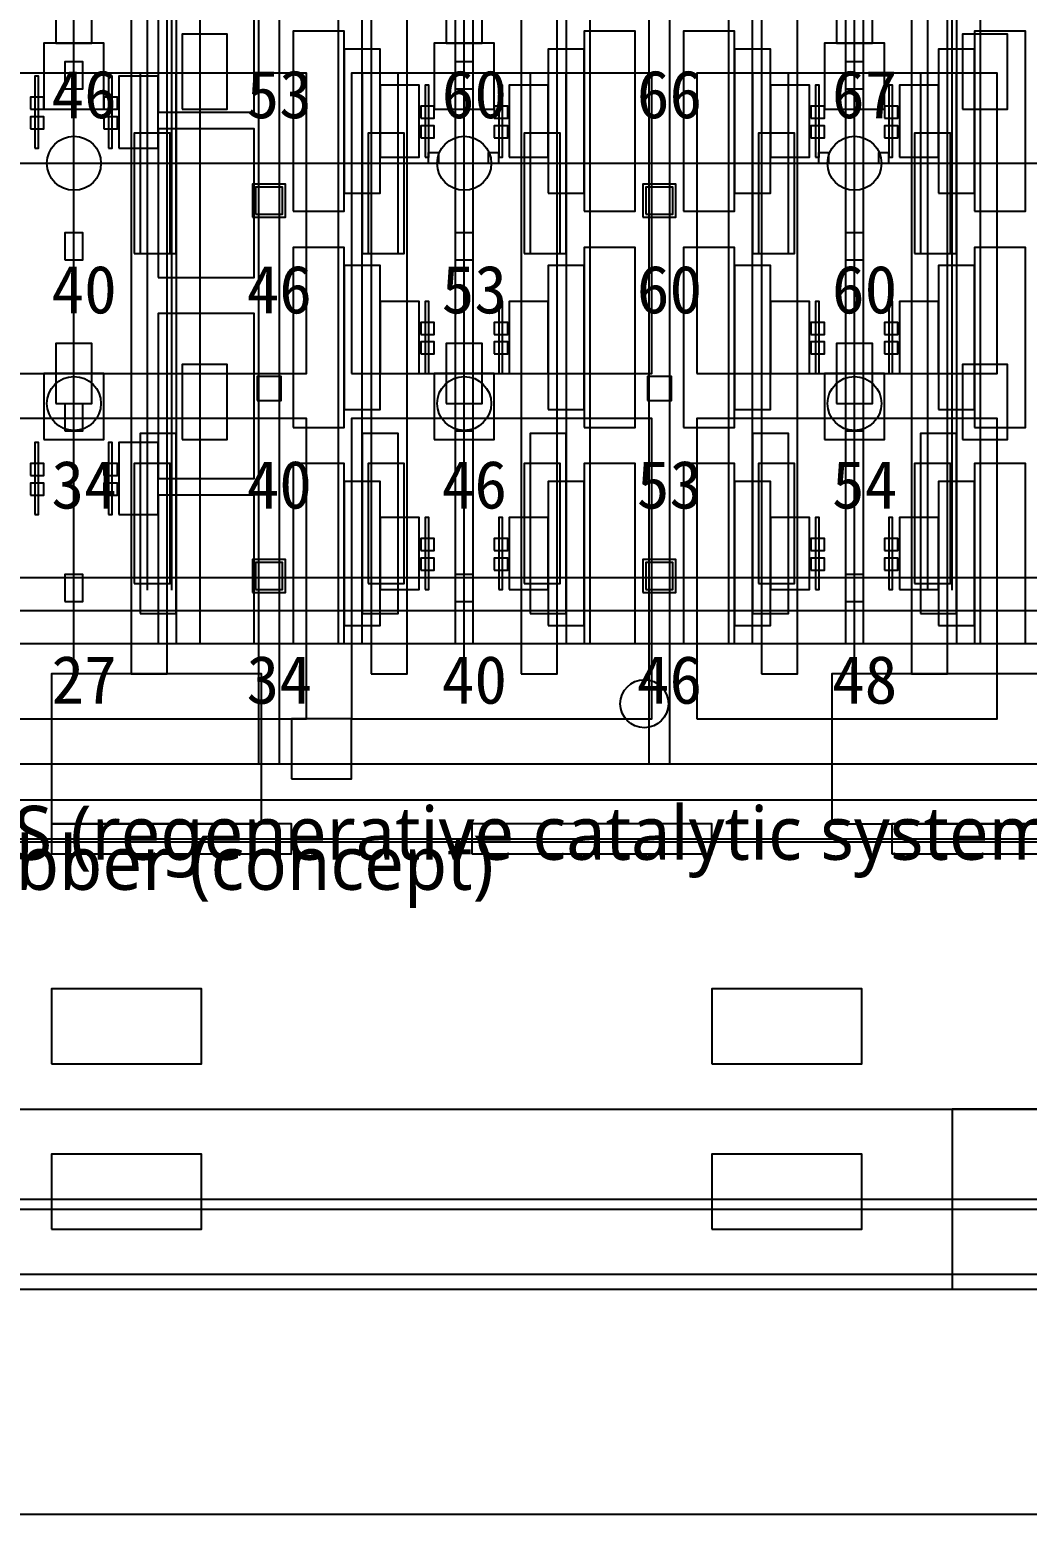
# Model space of a CAD drawing. Header units: metres. Extents: x -1640 to 1560, y -268 to 2338.
# Drawn here: x -162.72 to -129.49, y 1281 to 1330.45 of the extents above; entities that cross this region are included whole.
import ezdxf

# ---------------------------------------------------------------- set-up
doc = ezdxf.new("R2010")
doc.units = ezdxf.units.M
for name, color, linetype in [('1F_CDS', 5, 'Continuous'), ('1F_CHL', 4, 'Continuous'), ('1F_EHS_GAS_DETECTOR', 6, 'Continuous'), ('1F_EHS_SAFETY_SHOWER_EYEWASH_CONCEPT', 3, 'Continuous'), ('1F_PUMP', 2, 'Continuous'), ('1F_SCR', 3, 'Continuous'), ('1F_STRUCT_COLUMN', 8, 'Continuous'), ('1F_ZONE', 3, 'Continuous'), ('2F_CSF_LATERAL_RACK_CONCEPT', 9, 'Continuous'), ('2F_EHS_GAS_DETECTOR', 6, 'Continuous'), ('2F_RFG', 5, 'Continuous'), ('2F_STRUCT_COLUMN', 8, 'Continuous'), ('2F_VMB', 6, 'Continuous'), ('2F_ZONE', 3, 'Continuous'), ('3F_CLEANROOM_OVERHEAD_PIPE_DUCT_CONCEPT', 9, 'Continuous'), ('3F_EHS_EGRESS_DIST_M', 2, 'Continuous'), ('3F_ETCH', 2, 'Continuous'), ('3F_FOUP', 5, 'Continuous'), ('3F_OHT', 9, 'Continuous'), ('3F_OHTV', 1, 'Continuous'), ('3F_PHOTO', 1, 'Continuous'), ('3F_STRUCT_COLUMN', 8, 'Continuous'), ('3F_TBAR', 6, 'Continuous'), ('3F_ZONE', 3, 'Continuous'), ('4F_DCC', 3, 'Continuous'), ('4F_FFU', 1, 'Continuous'), ('4F_MAU', 2, 'Continuous'), ('4F_STRUCT_PLENUM_TRUSS_CONCEPT', 9, 'Continuous'), ('4F_ZONE', 3, 'Continuous'), ('5F_CDS', 5, 'Continuous'), ('5F_CHL', 4, 'Continuous'), ('5F_EHS_GAS_DETECTOR', 6, 'Continuous'), ('5F_EHS_SAFETY_SHOWER_EYEWASH_CONCEPT', 3, 'Continuous'), ('5F_PUMP', 2, 'Continuous'), ('5F_SCR', 3, 'Continuous'), ('5F_STRUCT_COLUMN', 8, 'Continuous'), ('5F_ZONE', 3, 'Continuous'), ('6F_CSF_LATERAL_RACK_CONCEPT', 9, 'Continuous'), ('6F_EHS_GAS_DETECTOR', 6, 'Continuous'), ('6F_RFG', 5, 'Continuous'), ('6F_STRUCT_COLUMN', 8, 'Continuous'), ('6F_VMB', 6, 'Continuous'), ('6F_ZONE', 3, 'Continuous'), ('7F_CLEANROOM_OVERHEAD_PIPE_DUCT_CONCEPT', 9, 'Continuous'), ('7F_EHS_EGRESS_DIST_M', 2, 'Continuous'), ('7F_ETCH', 2, 'Continuous'), ('7F_FOUP', 5, 'Continuous'), ('7F_OHT', 9, 'Continuous'), ('7F_OHTV', 1, 'Continuous'), ('7F_PHOTO', 1, 'Continuous'), ('7F_STRUCT_COLUMN', 8, 'Continuous'), ('7F_TBAR', 6, 'Continuous'), ('7F_ZONE', 3, 'Continuous'), ('8F_DCC', 3, 'Continuous'), ('8F_FFU', 1, 'Continuous'), ('8F_MAU', 2, 'Continuous'), ('8F_STRUCT_PLENUM_TRUSS_CONCEPT', 9, 'Continuous'), ('8F_ZONE', 3, 'Continuous'), ('EHS_GAS_SUPPLY', 3, 'Continuous'), ('EHS_PROCESS_EXHAUST', 1, 'Continuous'), ('EHS_TREATED_EXHAUST', 30, 'Continuous'), ('OUTLINE', 7, 'Continuous'), ('RF_RSC', 4, 'Continuous'), ('RF_STACK', 2, 'Continuous'), ('UTIL_CHEM_CONCEPT', 6, 'Continuous'), ('UTIL_CHW.R_CONCEPT', 2, 'Continuous'), ('UTIL_CHW.S_CONCEPT', 1, 'Continuous'), ('UTIL_EXH.ACID_CONCEPT', 4, 'Continuous'), ('UTIL_EXH.ALK_CONCEPT', 5, 'Continuous'), ('UTIL_GAS.BULK_CONCEPT', 2, 'Continuous'), ('UTIL_GAS.SPEC_CONCEPT', 3, 'Continuous'), ('UTIL_HR_CONCEPT', 5, 'Continuous'), ('UTIL_PCW.R_CONCEPT', 1, 'Continuous'), ('UTIL_PCW.S_CONCEPT', 6, 'Continuous'), ('UTIL_TEXT', 7, 'Continuous'), ('UTIL_WW.AA_CONCEPT', 3, 'Continuous'), ('UTIL_WW.F_CONCEPT', 2, 'Continuous'), ('UTIL_WW.ORG_CONCEPT', 4, 'Continuous')]:
    doc.layers.add(name, color=color, linetype=linetype)
doc.styles.add('KO', font='malgun.ttf')

msp = doc.modelspace()

# ---------------------------------------------------------------- linework, layer by layer
at = {"layer": '1F_CDS'}
for points in [[(-162, 1296), (-157, 1296), (-157, 1298.5), (-162, 1298.5)], [(-140, 1296), (-135, 1296), (-135, 1298.5), (-140, 1298.5)], [(-162, 1290.5), (-157, 1290.5), (-157, 1293), (-162, 1293)], [(-140, 1290.5), (-135, 1290.5), (-135, 1293), (-140, 1293)]]:
    msp.add_lwpolyline(points, close=True, dxfattribs=at)
at = {"layer": '1F_CHL'}
for points in [[(-157.65, 1327.8), (-156.15, 1327.8), (-156.15, 1330.3), (-157.65, 1330.3)], [(-131.65, 1327.8), (-130.15, 1327.8), (-130.15, 1330.3), (-131.65, 1330.3)], [(-157.65, 1316.8), (-156.15, 1316.8), (-156.15, 1319.3), (-157.65, 1319.3)], [(-131.65, 1316.8), (-130.15, 1316.8), (-130.15, 1319.3), (-131.65, 1319.3)]]:
    msp.add_lwpolyline(points, close=True, dxfattribs=at)
at = {"layer": '1F_EHS_GAS_DETECTOR'}
for centre in [(-161.25, 1318), (-148.25, 1318), (-135.25, 1318)]:
    msp.add_circle(centre, 0.9, dxfattribs=at)
at = {"layer": '1F_EHS_SAFETY_SHOWER_EYEWASH_CONCEPT'}
msp.add_circle((-142.25, 1308), 0.8, dxfattribs=at)
at = {"layer": '1F_PUMP'}
for points in [[(-159.25, 1323), (-158.05, 1323), (-158.05, 1327), (-159.25, 1327)], [(-151.45, 1323), (-150.25, 1323), (-150.25, 1327), (-151.45, 1327)], [(-146.25, 1323), (-145.05, 1323), (-145.05, 1327), (-146.25, 1327)], [(-138.45, 1323), (-137.25, 1323), (-137.25, 1327), (-138.45, 1327)], [(-133.25, 1323), (-132.05, 1323), (-132.05, 1327), (-133.25, 1327)], [(-159.25, 1312), (-158.05, 1312), (-158.05, 1316), (-159.25, 1316)], [(-151.45, 1312), (-150.25, 1312), (-150.25, 1316), (-151.45, 1316)], [(-146.25, 1312), (-145.05, 1312), (-145.05, 1316), (-146.25, 1316)], [(-138.45, 1312), (-137.25, 1312), (-137.25, 1316), (-138.45, 1316)], [(-133.25, 1312), (-132.05, 1312), (-132.05, 1316), (-133.25, 1316)]]:
    msp.add_lwpolyline(points, close=True, dxfattribs=at)
at = {"layer": '1F_SCR'}
for points in [[(-162.25, 1327.8), (-160.25, 1327.8), (-160.25, 1330), (-162.25, 1330)], [(-149.25, 1327.8), (-147.25, 1327.8), (-147.25, 1330), (-149.25, 1330)], [(-136.25, 1327.8), (-134.25, 1327.8), (-134.25, 1330), (-136.25, 1330)], [(-162.25, 1316.8), (-160.25, 1316.8), (-160.25, 1319), (-162.25, 1319)], [(-149.25, 1316.8), (-147.25, 1316.8), (-147.25, 1319), (-149.25, 1319)], [(-136.25, 1316.8), (-134.25, 1316.8), (-134.25, 1319), (-136.25, 1319)]]:
    msp.add_lwpolyline(points, close=True, dxfattribs=at)
at = {"layer": '1F_STRUCT_COLUMN'}
for points in [[(-155.3, 1324.2), (-154.2, 1324.2), (-154.2, 1325.3), (-155.3, 1325.3)], [(-142.3, 1324.2), (-141.2, 1324.2), (-141.2, 1325.3), (-142.3, 1325.3)], [(-155.3, 1311.7), (-154.2, 1311.7), (-154.2, 1312.8), (-155.3, 1312.8)], [(-142.3, 1311.7), (-141.2, 1311.7), (-141.2, 1312.8), (-142.3, 1312.8)]]:
    msp.add_lwpolyline(points, close=True, dxfattribs=at)
at = {"layer": '1F_ZONE'}
msp.add_lwpolyline([(-280, 1306), (-3.5, 1306), (-3.5, 1464), (-280, 1464)], close=True, dxfattribs=at)
at = {"layer": '2F_CSF_LATERAL_RACK_CONCEPT'}
for points in [[(-157.85, 1310), (-157.05, 1310), (-157.05, 1460), (-157.85, 1460)], [(-152.45, 1310), (-151.65, 1310), (-151.65, 1460), (-152.45, 1460)], [(-144.85, 1310), (-144.05, 1310), (-144.05, 1460), (-144.85, 1460)], [(-139.45, 1310), (-138.65, 1310), (-138.65, 1460), (-139.45, 1460)], [(-131.85, 1310), (-131.05, 1310), (-131.05, 1460), (-131.85, 1460)]]:
    msp.add_lwpolyline(points, close=True, dxfattribs=at)
at = {"layer": '2F_EHS_GAS_DETECTOR'}
for centre in [(-161.25, 1326), (-148.25, 1326), (-135.25, 1326)]:
    msp.add_circle(centre, 0.9, dxfattribs=at)
at = {"layer": '2F_RFG'}
for points in [[(-159.05, 1323), (-157.85, 1323), (-157.85, 1329), (-159.05, 1329)], [(-151.65, 1323), (-150.45, 1323), (-150.45, 1329), (-151.65, 1329)], [(-146.05, 1323), (-144.85, 1323), (-144.85, 1329), (-146.05, 1329)], [(-138.65, 1323), (-137.45, 1323), (-137.45, 1329), (-138.65, 1329)], [(-133.05, 1323), (-131.85, 1323), (-131.85, 1329), (-133.05, 1329)], [(-159.05, 1311), (-157.85, 1311), (-157.85, 1317), (-159.05, 1317)], [(-151.65, 1311), (-150.45, 1311), (-150.45, 1317), (-151.65, 1317)], [(-146.05, 1311), (-144.85, 1311), (-144.85, 1317), (-146.05, 1317)], [(-138.65, 1311), (-137.45, 1311), (-137.45, 1317), (-138.65, 1317)], [(-133.05, 1311), (-131.85, 1311), (-131.85, 1317), (-133.05, 1317)]]:
    msp.add_lwpolyline(points, close=True, dxfattribs=at)
at = {"layer": '2F_STRUCT_COLUMN'}
for points in [[(-155.2, 1324.3), (-154.3, 1324.3), (-154.3, 1325.2), (-155.2, 1325.2)], [(-142.2, 1324.3), (-141.3, 1324.3), (-141.3, 1325.2), (-142.2, 1325.2)], [(-155.2, 1311.8), (-154.3, 1311.8), (-154.3, 1312.7), (-155.2, 1312.7)], [(-142.2, 1311.8), (-141.3, 1311.8), (-141.3, 1312.7), (-142.2, 1312.7)]]:
    msp.add_lwpolyline(points, close=True, dxfattribs=at)
at = {"layer": '2F_VMB'}
for points in [[(-161.85, 1330), (-160.65, 1330), (-160.65, 1332), (-161.85, 1332)], [(-148.85, 1330), (-147.65, 1330), (-147.65, 1332), (-148.85, 1332)], [(-135.85, 1330), (-134.65, 1330), (-134.65, 1332), (-135.85, 1332)], [(-161.85, 1318), (-160.65, 1318), (-160.65, 1320), (-161.85, 1320)], [(-148.85, 1318), (-147.65, 1318), (-147.65, 1320), (-148.85, 1320)], [(-135.85, 1318), (-134.65, 1318), (-134.65, 1320), (-135.85, 1320)]]:
    msp.add_lwpolyline(points, close=True, dxfattribs=at)
at = {"layer": '2F_ZONE'}
msp.add_lwpolyline([(-280, 1306), (-3.5, 1306), (-3.5, 1464), (-280, 1464)], close=True, dxfattribs=at)
at = {"layer": '3F_CLEANROOM_OVERHEAD_PIPE_DUCT_CONCEPT'}
for points in [[(-159.35, 1309), (-158.15, 1309), (-158.15, 1461), (-159.35, 1461)], [(-151.35, 1309), (-150.15, 1309), (-150.15, 1461), (-151.35, 1461)], [(-146.35, 1309), (-145.15, 1309), (-145.15, 1461), (-146.35, 1461)], [(-138.35, 1309), (-137.15, 1309), (-137.15, 1461), (-138.35, 1461)], [(-133.35, 1309), (-132.15, 1309), (-132.15, 1461), (-133.35, 1461)]]:
    msp.add_lwpolyline(points, close=True, dxfattribs=at)
at = {"layer": '3F_ETCH'}
for points in [[(-153.95, 1324.4), (-152.25, 1324.4), (-152.25, 1330.4), (-153.95, 1330.4)], [(-144.25, 1324.4), (-142.55, 1324.4), (-142.55, 1330.4), (-144.25, 1330.4)], [(-140.95, 1324.4), (-139.25, 1324.4), (-139.25, 1330.4), (-140.95, 1330.4)], [(-131.25, 1324.4), (-129.55, 1324.4), (-129.55, 1330.4), (-131.25, 1330.4)], [(-152.25, 1325), (-151.05, 1325), (-151.05, 1329.8), (-152.25, 1329.8)], [(-145.45, 1325), (-144.25, 1325), (-144.25, 1329.8), (-145.45, 1329.8)], [(-139.25, 1325), (-138.05, 1325), (-138.05, 1329.8), (-139.25, 1329.8)], [(-132.45, 1325), (-131.25, 1325), (-131.25, 1329.8), (-132.45, 1329.8)], [(-151.05, 1326.2), (-149.75, 1326.2), (-149.75, 1328.6), (-151.05, 1328.6)], [(-146.75, 1326.2), (-145.45, 1326.2), (-145.45, 1328.6), (-146.75, 1328.6)], [(-138.05, 1326.2), (-136.75, 1326.2), (-136.75, 1328.6), (-138.05, 1328.6)], [(-133.75, 1326.2), (-132.45, 1326.2), (-132.45, 1328.6), (-133.75, 1328.6)], [(-153.95, 1317.2), (-152.25, 1317.2), (-152.25, 1323.2), (-153.95, 1323.2)], [(-144.25, 1317.2), (-142.55, 1317.2), (-142.55, 1323.2), (-144.25, 1323.2)], [(-140.95, 1317.2), (-139.25, 1317.2), (-139.25, 1323.2), (-140.95, 1323.2)], [(-131.25, 1317.2), (-129.55, 1317.2), (-129.55, 1323.2), (-131.25, 1323.2)], [(-152.25, 1317.8), (-151.05, 1317.8), (-151.05, 1322.6), (-152.25, 1322.6)], [(-145.45, 1317.8), (-144.25, 1317.8), (-144.25, 1322.6), (-145.45, 1322.6)], [(-139.25, 1317.8), (-138.05, 1317.8), (-138.05, 1322.6), (-139.25, 1322.6)], [(-132.45, 1317.8), (-131.25, 1317.8), (-131.25, 1322.6), (-132.45, 1322.6)], [(-151.05, 1319), (-149.75, 1319), (-149.75, 1321.4), (-151.05, 1321.4)], [(-146.75, 1319), (-145.45, 1319), (-145.45, 1321.4), (-146.75, 1321.4)], [(-138.05, 1319), (-136.75, 1319), (-136.75, 1321.4), (-138.05, 1321.4)], [(-133.75, 1319), (-132.45, 1319), (-132.45, 1321.4), (-133.75, 1321.4)], [(-153.95, 1310), (-152.25, 1310), (-152.25, 1316), (-153.95, 1316)], [(-144.25, 1310), (-142.55, 1310), (-142.55, 1316), (-144.25, 1316)], [(-140.95, 1310), (-139.25, 1310), (-139.25, 1316), (-140.95, 1316)], [(-131.25, 1310), (-129.55, 1310), (-129.55, 1316), (-131.25, 1316)], [(-152.25, 1310.6), (-151.05, 1310.6), (-151.05, 1315.4), (-152.25, 1315.4)], [(-145.45, 1310.6), (-144.25, 1310.6), (-144.25, 1315.4), (-145.45, 1315.4)], [(-139.25, 1310.6), (-138.05, 1310.6), (-138.05, 1315.4), (-139.25, 1315.4)], [(-132.45, 1310.6), (-131.25, 1310.6), (-131.25, 1315.4), (-132.45, 1315.4)], [(-151.05, 1311.8), (-149.75, 1311.8), (-149.75, 1314.2), (-151.05, 1314.2)], [(-146.75, 1311.8), (-145.45, 1311.8), (-145.45, 1314.2), (-146.75, 1314.2)], [(-138.05, 1311.8), (-136.75, 1311.8), (-136.75, 1314.2), (-138.05, 1314.2)], [(-133.75, 1311.8), (-132.45, 1311.8), (-132.45, 1314.2), (-133.75, 1314.2)]]:
    msp.add_lwpolyline(points, close=True, dxfattribs=at)
at = {"layer": '3F_FOUP'}
for points in [[(-162.7, 1327.8), (-162.25, 1327.8), (-162.25, 1328.2), (-162.7, 1328.2)], [(-160.25, 1327.8), (-159.8, 1327.8), (-159.8, 1328.2), (-160.25, 1328.2)], [(-149.7, 1327.5), (-149.25, 1327.5), (-149.25, 1327.9), (-149.7, 1327.9)], [(-147.25, 1327.5), (-146.8, 1327.5), (-146.8, 1327.9), (-147.25, 1327.9)], [(-136.7, 1327.5), (-136.25, 1327.5), (-136.25, 1327.9), (-136.7, 1327.9)], [(-134.25, 1327.5), (-133.8, 1327.5), (-133.8, 1327.9), (-134.25, 1327.9)], [(-162.7, 1327.15), (-162.25, 1327.15), (-162.25, 1327.55), (-162.7, 1327.55)], [(-160.25, 1327.15), (-159.8, 1327.15), (-159.8, 1327.55), (-160.25, 1327.55)], [(-149.7, 1326.85), (-149.25, 1326.85), (-149.25, 1327.25), (-149.7, 1327.25)], [(-147.25, 1326.85), (-146.8, 1326.85), (-146.8, 1327.25), (-147.25, 1327.25)], [(-136.7, 1326.85), (-136.25, 1326.85), (-136.25, 1327.25), (-136.7, 1327.25)], [(-134.25, 1326.85), (-133.8, 1326.85), (-133.8, 1327.25), (-134.25, 1327.25)], [(-149.7, 1320.3), (-149.25, 1320.3), (-149.25, 1320.7), (-149.7, 1320.7)], [(-147.25, 1320.3), (-146.8, 1320.3), (-146.8, 1320.7), (-147.25, 1320.7)], [(-136.7, 1320.3), (-136.25, 1320.3), (-136.25, 1320.7), (-136.7, 1320.7)], [(-134.25, 1320.3), (-133.8, 1320.3), (-133.8, 1320.7), (-134.25, 1320.7)], [(-149.7, 1319.65), (-149.25, 1319.65), (-149.25, 1320.05), (-149.7, 1320.05)], [(-147.25, 1319.65), (-146.8, 1319.65), (-146.8, 1320.05), (-147.25, 1320.05)], [(-136.7, 1319.65), (-136.25, 1319.65), (-136.25, 1320.05), (-136.7, 1320.05)], [(-134.25, 1319.65), (-133.8, 1319.65), (-133.8, 1320.05), (-134.25, 1320.05)], [(-162.7, 1315.6), (-162.25, 1315.6), (-162.25, 1316), (-162.7, 1316)], [(-160.25, 1315.6), (-159.8, 1315.6), (-159.8, 1316), (-160.25, 1316)], [(-162.7, 1314.95), (-162.25, 1314.95), (-162.25, 1315.35), (-162.7, 1315.35)], [(-160.25, 1314.95), (-159.8, 1314.95), (-159.8, 1315.35), (-160.25, 1315.35)], [(-149.7, 1313.1), (-149.25, 1313.1), (-149.25, 1313.5), (-149.7, 1313.5)], [(-147.25, 1313.1), (-146.8, 1313.1), (-146.8, 1313.5), (-147.25, 1313.5)], [(-136.7, 1313.1), (-136.25, 1313.1), (-136.25, 1313.5), (-136.7, 1313.5)], [(-134.25, 1313.1), (-133.8, 1313.1), (-133.8, 1313.5), (-134.25, 1313.5)], [(-149.7, 1312.45), (-149.25, 1312.45), (-149.25, 1312.85), (-149.7, 1312.85)], [(-147.25, 1312.45), (-146.8, 1312.45), (-146.8, 1312.85), (-147.25, 1312.85)], [(-136.7, 1312.45), (-136.25, 1312.45), (-136.25, 1312.85), (-136.7, 1312.85)], [(-134.25, 1312.45), (-133.8, 1312.45), (-133.8, 1312.85), (-134.25, 1312.85)]]:
    msp.add_lwpolyline(points, close=True, dxfattribs=at)
at = {"layer": '3F_OHT'}
for p, q in [((-161.25, 1309), (-161.25, 1381)), ((-148.25, 1309), (-148.25, 1381)), ((-135.25, 1309), (-135.25, 1381))]:
    msp.add_line(p, q, dxfattribs=at)
at = {"layer": '3F_OHTV'}
for points in [[(-161.55, 1328.48), (-160.95, 1328.48), (-160.95, 1329.38), (-161.55, 1329.38)], [(-148.55, 1328.48), (-147.95, 1328.48), (-147.95, 1329.38), (-148.55, 1329.38)], [(-135.55, 1328.48), (-134.95, 1328.48), (-134.95, 1329.38), (-135.55, 1329.38)], [(-161.55, 1322.78), (-160.95, 1322.78), (-160.95, 1323.68), (-161.55, 1323.68)], [(-148.55, 1322.78), (-147.95, 1322.78), (-147.95, 1323.68), (-148.55, 1323.68)], [(-135.55, 1322.78), (-134.95, 1322.78), (-134.95, 1323.68), (-135.55, 1323.68)], [(-161.55, 1317.09), (-160.95, 1317.09), (-160.95, 1317.99), (-161.55, 1317.99)], [(-148.55, 1317.09), (-147.95, 1317.09), (-147.95, 1317.99), (-148.55, 1317.99)], [(-135.55, 1317.09), (-134.95, 1317.09), (-134.95, 1317.99), (-135.55, 1317.99)], [(-161.55, 1311.4), (-160.95, 1311.4), (-160.95, 1312.3), (-161.55, 1312.3)], [(-148.55, 1311.4), (-147.95, 1311.4), (-147.95, 1312.3), (-148.55, 1312.3)], [(-135.55, 1311.4), (-134.95, 1311.4), (-134.95, 1312.3), (-135.55, 1312.3)]]:
    msp.add_lwpolyline(points, close=True, dxfattribs=at)
at = {"layer": '3F_PHOTO'}
for points in [[(-158.45, 1327.7), (-155.25, 1327.7), (-155.25, 1333.2), (-158.45, 1333.2)], [(-159.75, 1326.5), (-158.45, 1326.5), (-158.45, 1328.9), (-159.75, 1328.9)], [(-158.45, 1322.2), (-155.25, 1322.2), (-155.25, 1327.15), (-158.45, 1327.15)], [(-158.45, 1315.5), (-155.25, 1315.5), (-155.25, 1321), (-158.45, 1321)], [(-159.75, 1314.3), (-158.45, 1314.3), (-158.45, 1316.7), (-159.75, 1316.7)], [(-158.45, 1310), (-155.25, 1310), (-155.25, 1314.95), (-158.45, 1314.95)]]:
    msp.add_lwpolyline(points, close=True, dxfattribs=at)
at = {"layer": '3F_STRUCT_COLUMN'}
for points in [[(-155.15, 1318.1), (-154.35, 1318.1), (-154.35, 1318.9), (-155.15, 1318.9)], [(-142.15, 1318.1), (-141.35, 1318.1), (-141.35, 1318.9), (-142.15, 1318.9)]]:
    msp.add_lwpolyline(points, close=True, dxfattribs=at)
at = {"layer": '3F_TBAR'}
for points in [[(-162.55, 1326.5), (-162.43, 1326.5), (-162.43, 1328.9), (-162.55, 1328.9)], [(-160.1, 1326.5), (-159.98, 1326.5), (-159.98, 1328.9), (-160.1, 1328.9)], [(-149.55, 1326.2), (-149.43, 1326.2), (-149.43, 1328.6), (-149.55, 1328.6)], [(-147.1, 1326.2), (-146.98, 1326.2), (-146.98, 1328.6), (-147.1, 1328.6)], [(-136.55, 1326.2), (-136.43, 1326.2), (-136.43, 1328.6), (-136.55, 1328.6)], [(-134.1, 1326.2), (-133.98, 1326.2), (-133.98, 1328.6), (-134.1, 1328.6)], [(-149.55, 1319), (-149.43, 1319), (-149.43, 1321.4), (-149.55, 1321.4)], [(-147.1, 1319), (-146.98, 1319), (-146.98, 1321.4), (-147.1, 1321.4)], [(-136.55, 1319), (-136.43, 1319), (-136.43, 1321.4), (-136.55, 1321.4)], [(-134.1, 1319), (-133.98, 1319), (-133.98, 1321.4), (-134.1, 1321.4)], [(-162.55, 1314.3), (-162.43, 1314.3), (-162.43, 1316.7), (-162.55, 1316.7)], [(-160.1, 1314.3), (-159.98, 1314.3), (-159.98, 1316.7), (-160.1, 1316.7)], [(-149.55, 1311.8), (-149.43, 1311.8), (-149.43, 1314.2), (-149.55, 1314.2)], [(-147.1, 1311.8), (-146.98, 1311.8), (-146.98, 1314.2), (-147.1, 1314.2)], [(-136.55, 1311.8), (-136.43, 1311.8), (-136.43, 1314.2), (-136.55, 1314.2)], [(-134.1, 1311.8), (-133.98, 1311.8), (-133.98, 1314.2), (-134.1, 1314.2)]]:
    msp.add_lwpolyline(points, close=True, dxfattribs=at)
at = {"layer": '3F_ZONE'}
msp.add_lwpolyline([(-280, 1306), (-3.5, 1306), (-3.5, 1464), (-280, 1464)], close=True, dxfattribs=at)
at = {"layer": '4F_DCC'}
for points in [[(-162, 1303), (-154, 1303), (-154, 1304), (-162, 1304)], [(-148, 1303), (-140, 1303), (-140, 1304), (-148, 1304)], [(-134, 1303), (-126, 1303), (-126, 1304), (-134, 1304)]]:
    msp.add_lwpolyline(points, close=True, dxfattribs=at)
at = {"layer": '4F_FFU'}
for points in [[(-163.5, 1319), (-153.5, 1319), (-153.5, 1329), (-163.5, 1329)], [(-152, 1319), (-142, 1319), (-142, 1329), (-152, 1329)], [(-140.5, 1319), (-130.5, 1319), (-130.5, 1329), (-140.5, 1329)], [(-163.5, 1307.5), (-153.5, 1307.5), (-153.5, 1317.5), (-163.5, 1317.5)], [(-152, 1307.5), (-142, 1307.5), (-142, 1317.5), (-152, 1317.5)], [(-140.5, 1307.5), (-130.5, 1307.5), (-130.5, 1317.5), (-140.5, 1317.5)]]:
    msp.add_lwpolyline(points, close=True, dxfattribs=at)
at = {"layer": '4F_MAU'}
msp.add_lwpolyline([(-132, 1288.5), (-118, 1288.5), (-118, 1294.5), (-132, 1294.5)], close=True, dxfattribs=at)
at = {"layer": '4F_STRUCT_PLENUM_TRUSS_CONCEPT'}
for points in [[(-155.1, 1306), (-154.4, 1306), (-154.4, 1464), (-155.1, 1464)], [(-142.1, 1306), (-141.4, 1306), (-141.4, 1464), (-142.1, 1464)]]:
    msp.add_lwpolyline(points, close=True, dxfattribs=at)
at = {"layer": '4F_ZONE'}
msp.add_lwpolyline([(-280, 1306), (-3.5, 1306), (-3.5, 1464), (-280, 1464)], close=True, dxfattribs=at)
at = {"layer": '5F_CDS'}
for points in [[(-162, 1296), (-157, 1296), (-157, 1298.5), (-162, 1298.5)], [(-140, 1296), (-135, 1296), (-135, 1298.5), (-140, 1298.5)], [(-162, 1290.5), (-157, 1290.5), (-157, 1293), (-162, 1293)], [(-140, 1290.5), (-135, 1290.5), (-135, 1293), (-140, 1293)]]:
    msp.add_lwpolyline(points, close=True, dxfattribs=at)
at = {"layer": '5F_CHL'}
for points in [[(-157.65, 1327.8), (-156.15, 1327.8), (-156.15, 1330.3), (-157.65, 1330.3)], [(-131.65, 1327.8), (-130.15, 1327.8), (-130.15, 1330.3), (-131.65, 1330.3)], [(-157.65, 1316.8), (-156.15, 1316.8), (-156.15, 1319.3), (-157.65, 1319.3)], [(-131.65, 1316.8), (-130.15, 1316.8), (-130.15, 1319.3), (-131.65, 1319.3)]]:
    msp.add_lwpolyline(points, close=True, dxfattribs=at)
at = {"layer": '5F_EHS_GAS_DETECTOR'}
for centre in [(-161.25, 1318), (-148.25, 1318), (-135.25, 1318)]:
    msp.add_circle(centre, 0.9, dxfattribs=at)
at = {"layer": '5F_EHS_SAFETY_SHOWER_EYEWASH_CONCEPT'}
msp.add_circle((-142.25, 1308), 0.8, dxfattribs=at)
at = {"layer": '5F_PUMP'}
for points in [[(-159.25, 1323), (-158.05, 1323), (-158.05, 1327), (-159.25, 1327)], [(-151.45, 1323), (-150.25, 1323), (-150.25, 1327), (-151.45, 1327)], [(-146.25, 1323), (-145.05, 1323), (-145.05, 1327), (-146.25, 1327)], [(-138.45, 1323), (-137.25, 1323), (-137.25, 1327), (-138.45, 1327)], [(-133.25, 1323), (-132.05, 1323), (-132.05, 1327), (-133.25, 1327)], [(-159.25, 1312), (-158.05, 1312), (-158.05, 1316), (-159.25, 1316)], [(-151.45, 1312), (-150.25, 1312), (-150.25, 1316), (-151.45, 1316)], [(-146.25, 1312), (-145.05, 1312), (-145.05, 1316), (-146.25, 1316)], [(-138.45, 1312), (-137.25, 1312), (-137.25, 1316), (-138.45, 1316)], [(-133.25, 1312), (-132.05, 1312), (-132.05, 1316), (-133.25, 1316)]]:
    msp.add_lwpolyline(points, close=True, dxfattribs=at)
at = {"layer": '5F_SCR'}
for points in [[(-162.25, 1327.8), (-160.25, 1327.8), (-160.25, 1330), (-162.25, 1330)], [(-149.25, 1327.8), (-147.25, 1327.8), (-147.25, 1330), (-149.25, 1330)], [(-136.25, 1327.8), (-134.25, 1327.8), (-134.25, 1330), (-136.25, 1330)], [(-162.25, 1316.8), (-160.25, 1316.8), (-160.25, 1319), (-162.25, 1319)], [(-149.25, 1316.8), (-147.25, 1316.8), (-147.25, 1319), (-149.25, 1319)], [(-136.25, 1316.8), (-134.25, 1316.8), (-134.25, 1319), (-136.25, 1319)]]:
    msp.add_lwpolyline(points, close=True, dxfattribs=at)
at = {"layer": '5F_STRUCT_COLUMN'}
for points in [[(-155.3, 1324.2), (-154.2, 1324.2), (-154.2, 1325.3), (-155.3, 1325.3)], [(-142.3, 1324.2), (-141.2, 1324.2), (-141.2, 1325.3), (-142.3, 1325.3)], [(-155.3, 1311.7), (-154.2, 1311.7), (-154.2, 1312.8), (-155.3, 1312.8)], [(-142.3, 1311.7), (-141.2, 1311.7), (-141.2, 1312.8), (-142.3, 1312.8)]]:
    msp.add_lwpolyline(points, close=True, dxfattribs=at)
at = {"layer": '5F_ZONE'}
msp.add_lwpolyline([(-280, 1306), (-3.5, 1306), (-3.5, 1464), (-280, 1464)], close=True, dxfattribs=at)
at = {"layer": '6F_CSF_LATERAL_RACK_CONCEPT'}
for points in [[(-157.85, 1310), (-157.05, 1310), (-157.05, 1460), (-157.85, 1460)], [(-152.45, 1310), (-151.65, 1310), (-151.65, 1460), (-152.45, 1460)], [(-144.85, 1310), (-144.05, 1310), (-144.05, 1460), (-144.85, 1460)], [(-139.45, 1310), (-138.65, 1310), (-138.65, 1460), (-139.45, 1460)], [(-131.85, 1310), (-131.05, 1310), (-131.05, 1460), (-131.85, 1460)]]:
    msp.add_lwpolyline(points, close=True, dxfattribs=at)
at = {"layer": '6F_EHS_GAS_DETECTOR'}
for centre in [(-161.25, 1326), (-148.25, 1326), (-135.25, 1326)]:
    msp.add_circle(centre, 0.9, dxfattribs=at)
at = {"layer": '6F_RFG'}
for points in [[(-159.05, 1323), (-157.85, 1323), (-157.85, 1329), (-159.05, 1329)], [(-151.65, 1323), (-150.45, 1323), (-150.45, 1329), (-151.65, 1329)], [(-146.05, 1323), (-144.85, 1323), (-144.85, 1329), (-146.05, 1329)], [(-138.65, 1323), (-137.45, 1323), (-137.45, 1329), (-138.65, 1329)], [(-133.05, 1323), (-131.85, 1323), (-131.85, 1329), (-133.05, 1329)], [(-159.05, 1311), (-157.85, 1311), (-157.85, 1317), (-159.05, 1317)], [(-151.65, 1311), (-150.45, 1311), (-150.45, 1317), (-151.65, 1317)], [(-146.05, 1311), (-144.85, 1311), (-144.85, 1317), (-146.05, 1317)], [(-138.65, 1311), (-137.45, 1311), (-137.45, 1317), (-138.65, 1317)], [(-133.05, 1311), (-131.85, 1311), (-131.85, 1317), (-133.05, 1317)]]:
    msp.add_lwpolyline(points, close=True, dxfattribs=at)
at = {"layer": '6F_STRUCT_COLUMN'}
for points in [[(-155.2, 1324.3), (-154.3, 1324.3), (-154.3, 1325.2), (-155.2, 1325.2)], [(-142.2, 1324.3), (-141.3, 1324.3), (-141.3, 1325.2), (-142.2, 1325.2)], [(-155.2, 1311.8), (-154.3, 1311.8), (-154.3, 1312.7), (-155.2, 1312.7)], [(-142.2, 1311.8), (-141.3, 1311.8), (-141.3, 1312.7), (-142.2, 1312.7)]]:
    msp.add_lwpolyline(points, close=True, dxfattribs=at)
at = {"layer": '6F_VMB'}
for points in [[(-161.85, 1330), (-160.65, 1330), (-160.65, 1332), (-161.85, 1332)], [(-148.85, 1330), (-147.65, 1330), (-147.65, 1332), (-148.85, 1332)], [(-135.85, 1330), (-134.65, 1330), (-134.65, 1332), (-135.85, 1332)], [(-161.85, 1318), (-160.65, 1318), (-160.65, 1320), (-161.85, 1320)], [(-148.85, 1318), (-147.65, 1318), (-147.65, 1320), (-148.85, 1320)], [(-135.85, 1318), (-134.65, 1318), (-134.65, 1320), (-135.85, 1320)]]:
    msp.add_lwpolyline(points, close=True, dxfattribs=at)
at = {"layer": '6F_ZONE'}
msp.add_lwpolyline([(-280, 1306), (-3.5, 1306), (-3.5, 1464), (-280, 1464)], close=True, dxfattribs=at)
at = {"layer": '7F_CLEANROOM_OVERHEAD_PIPE_DUCT_CONCEPT'}
for points in [[(-159.35, 1309), (-158.15, 1309), (-158.15, 1461), (-159.35, 1461)], [(-151.35, 1309), (-150.15, 1309), (-150.15, 1461), (-151.35, 1461)], [(-146.35, 1309), (-145.15, 1309), (-145.15, 1461), (-146.35, 1461)], [(-138.35, 1309), (-137.15, 1309), (-137.15, 1461), (-138.35, 1461)], [(-133.35, 1309), (-132.15, 1309), (-132.15, 1461), (-133.35, 1461)]]:
    msp.add_lwpolyline(points, close=True, dxfattribs=at)
at = {"layer": '7F_ETCH'}
for points in [[(-153.95, 1324.4), (-152.25, 1324.4), (-152.25, 1330.4), (-153.95, 1330.4)], [(-144.25, 1324.4), (-142.55, 1324.4), (-142.55, 1330.4), (-144.25, 1330.4)], [(-140.95, 1324.4), (-139.25, 1324.4), (-139.25, 1330.4), (-140.95, 1330.4)], [(-131.25, 1324.4), (-129.55, 1324.4), (-129.55, 1330.4), (-131.25, 1330.4)], [(-152.25, 1325), (-151.05, 1325), (-151.05, 1329.8), (-152.25, 1329.8)], [(-145.45, 1325), (-144.25, 1325), (-144.25, 1329.8), (-145.45, 1329.8)], [(-139.25, 1325), (-138.05, 1325), (-138.05, 1329.8), (-139.25, 1329.8)], [(-132.45, 1325), (-131.25, 1325), (-131.25, 1329.8), (-132.45, 1329.8)], [(-151.05, 1326.2), (-149.75, 1326.2), (-149.75, 1328.6), (-151.05, 1328.6)], [(-146.75, 1326.2), (-145.45, 1326.2), (-145.45, 1328.6), (-146.75, 1328.6)], [(-138.05, 1326.2), (-136.75, 1326.2), (-136.75, 1328.6), (-138.05, 1328.6)], [(-133.75, 1326.2), (-132.45, 1326.2), (-132.45, 1328.6), (-133.75, 1328.6)], [(-153.95, 1317.2), (-152.25, 1317.2), (-152.25, 1323.2), (-153.95, 1323.2)], [(-144.25, 1317.2), (-142.55, 1317.2), (-142.55, 1323.2), (-144.25, 1323.2)], [(-140.95, 1317.2), (-139.25, 1317.2), (-139.25, 1323.2), (-140.95, 1323.2)], [(-131.25, 1317.2), (-129.55, 1317.2), (-129.55, 1323.2), (-131.25, 1323.2)], [(-152.25, 1317.8), (-151.05, 1317.8), (-151.05, 1322.6), (-152.25, 1322.6)], [(-145.45, 1317.8), (-144.25, 1317.8), (-144.25, 1322.6), (-145.45, 1322.6)], [(-139.25, 1317.8), (-138.05, 1317.8), (-138.05, 1322.6), (-139.25, 1322.6)], [(-132.45, 1317.8), (-131.25, 1317.8), (-131.25, 1322.6), (-132.45, 1322.6)], [(-151.05, 1319), (-149.75, 1319), (-149.75, 1321.4), (-151.05, 1321.4)], [(-146.75, 1319), (-145.45, 1319), (-145.45, 1321.4), (-146.75, 1321.4)], [(-138.05, 1319), (-136.75, 1319), (-136.75, 1321.4), (-138.05, 1321.4)], [(-133.75, 1319), (-132.45, 1319), (-132.45, 1321.4), (-133.75, 1321.4)], [(-153.95, 1310), (-152.25, 1310), (-152.25, 1316), (-153.95, 1316)], [(-144.25, 1310), (-142.55, 1310), (-142.55, 1316), (-144.25, 1316)], [(-140.95, 1310), (-139.25, 1310), (-139.25, 1316), (-140.95, 1316)], [(-131.25, 1310), (-129.55, 1310), (-129.55, 1316), (-131.25, 1316)], [(-152.25, 1310.6), (-151.05, 1310.6), (-151.05, 1315.4), (-152.25, 1315.4)], [(-145.45, 1310.6), (-144.25, 1310.6), (-144.25, 1315.4), (-145.45, 1315.4)], [(-139.25, 1310.6), (-138.05, 1310.6), (-138.05, 1315.4), (-139.25, 1315.4)], [(-132.45, 1310.6), (-131.25, 1310.6), (-131.25, 1315.4), (-132.45, 1315.4)], [(-151.05, 1311.8), (-149.75, 1311.8), (-149.75, 1314.2), (-151.05, 1314.2)], [(-146.75, 1311.8), (-145.45, 1311.8), (-145.45, 1314.2), (-146.75, 1314.2)], [(-138.05, 1311.8), (-136.75, 1311.8), (-136.75, 1314.2), (-138.05, 1314.2)], [(-133.75, 1311.8), (-132.45, 1311.8), (-132.45, 1314.2), (-133.75, 1314.2)]]:
    msp.add_lwpolyline(points, close=True, dxfattribs=at)
at = {"layer": '7F_FOUP'}
for points in [[(-162.7, 1327.8), (-162.25, 1327.8), (-162.25, 1328.2), (-162.7, 1328.2)], [(-160.25, 1327.8), (-159.8, 1327.8), (-159.8, 1328.2), (-160.25, 1328.2)], [(-149.7, 1327.5), (-149.25, 1327.5), (-149.25, 1327.9), (-149.7, 1327.9)], [(-147.25, 1327.5), (-146.8, 1327.5), (-146.8, 1327.9), (-147.25, 1327.9)], [(-136.7, 1327.5), (-136.25, 1327.5), (-136.25, 1327.9), (-136.7, 1327.9)], [(-134.25, 1327.5), (-133.8, 1327.5), (-133.8, 1327.9), (-134.25, 1327.9)], [(-162.7, 1327.15), (-162.25, 1327.15), (-162.25, 1327.55), (-162.7, 1327.55)], [(-160.25, 1327.15), (-159.8, 1327.15), (-159.8, 1327.55), (-160.25, 1327.55)], [(-149.7, 1326.85), (-149.25, 1326.85), (-149.25, 1327.25), (-149.7, 1327.25)], [(-147.25, 1326.85), (-146.8, 1326.85), (-146.8, 1327.25), (-147.25, 1327.25)], [(-136.7, 1326.85), (-136.25, 1326.85), (-136.25, 1327.25), (-136.7, 1327.25)], [(-134.25, 1326.85), (-133.8, 1326.85), (-133.8, 1327.25), (-134.25, 1327.25)], [(-149.7, 1320.3), (-149.25, 1320.3), (-149.25, 1320.7), (-149.7, 1320.7)], [(-147.25, 1320.3), (-146.8, 1320.3), (-146.8, 1320.7), (-147.25, 1320.7)], [(-136.7, 1320.3), (-136.25, 1320.3), (-136.25, 1320.7), (-136.7, 1320.7)], [(-134.25, 1320.3), (-133.8, 1320.3), (-133.8, 1320.7), (-134.25, 1320.7)], [(-149.7, 1319.65), (-149.25, 1319.65), (-149.25, 1320.05), (-149.7, 1320.05)], [(-147.25, 1319.65), (-146.8, 1319.65), (-146.8, 1320.05), (-147.25, 1320.05)], [(-136.7, 1319.65), (-136.25, 1319.65), (-136.25, 1320.05), (-136.7, 1320.05)], [(-134.25, 1319.65), (-133.8, 1319.65), (-133.8, 1320.05), (-134.25, 1320.05)], [(-162.7, 1315.6), (-162.25, 1315.6), (-162.25, 1316), (-162.7, 1316)], [(-160.25, 1315.6), (-159.8, 1315.6), (-159.8, 1316), (-160.25, 1316)], [(-162.7, 1314.95), (-162.25, 1314.95), (-162.25, 1315.35), (-162.7, 1315.35)], [(-160.25, 1314.95), (-159.8, 1314.95), (-159.8, 1315.35), (-160.25, 1315.35)], [(-149.7, 1313.1), (-149.25, 1313.1), (-149.25, 1313.5), (-149.7, 1313.5)], [(-147.25, 1313.1), (-146.8, 1313.1), (-146.8, 1313.5), (-147.25, 1313.5)], [(-136.7, 1313.1), (-136.25, 1313.1), (-136.25, 1313.5), (-136.7, 1313.5)], [(-134.25, 1313.1), (-133.8, 1313.1), (-133.8, 1313.5), (-134.25, 1313.5)], [(-149.7, 1312.45), (-149.25, 1312.45), (-149.25, 1312.85), (-149.7, 1312.85)], [(-147.25, 1312.45), (-146.8, 1312.45), (-146.8, 1312.85), (-147.25, 1312.85)], [(-136.7, 1312.45), (-136.25, 1312.45), (-136.25, 1312.85), (-136.7, 1312.85)], [(-134.25, 1312.45), (-133.8, 1312.45), (-133.8, 1312.85), (-134.25, 1312.85)]]:
    msp.add_lwpolyline(points, close=True, dxfattribs=at)
at = {"layer": '7F_OHT'}
for p, q in [((-161.25, 1309), (-161.25, 1381)), ((-148.25, 1309), (-148.25, 1381)), ((-135.25, 1309), (-135.25, 1381))]:
    msp.add_line(p, q, dxfattribs=at)
at = {"layer": '7F_OHTV'}
for points in [[(-161.55, 1328.48), (-160.95, 1328.48), (-160.95, 1329.38), (-161.55, 1329.38)], [(-148.55, 1328.48), (-147.95, 1328.48), (-147.95, 1329.38), (-148.55, 1329.38)], [(-135.55, 1328.48), (-134.95, 1328.48), (-134.95, 1329.38), (-135.55, 1329.38)], [(-161.55, 1322.78), (-160.95, 1322.78), (-160.95, 1323.68), (-161.55, 1323.68)], [(-148.55, 1322.78), (-147.95, 1322.78), (-147.95, 1323.68), (-148.55, 1323.68)], [(-135.55, 1322.78), (-134.95, 1322.78), (-134.95, 1323.68), (-135.55, 1323.68)], [(-161.55, 1317.09), (-160.95, 1317.09), (-160.95, 1317.99), (-161.55, 1317.99)], [(-148.55, 1317.09), (-147.95, 1317.09), (-147.95, 1317.99), (-148.55, 1317.99)], [(-135.55, 1317.09), (-134.95, 1317.09), (-134.95, 1317.99), (-135.55, 1317.99)], [(-161.55, 1311.4), (-160.95, 1311.4), (-160.95, 1312.3), (-161.55, 1312.3)], [(-148.55, 1311.4), (-147.95, 1311.4), (-147.95, 1312.3), (-148.55, 1312.3)], [(-135.55, 1311.4), (-134.95, 1311.4), (-134.95, 1312.3), (-135.55, 1312.3)]]:
    msp.add_lwpolyline(points, close=True, dxfattribs=at)
at = {"layer": '7F_PHOTO'}
for points in [[(-158.45, 1327.7), (-155.25, 1327.7), (-155.25, 1333.2), (-158.45, 1333.2)], [(-159.75, 1326.5), (-158.45, 1326.5), (-158.45, 1328.9), (-159.75, 1328.9)], [(-158.45, 1322.2), (-155.25, 1322.2), (-155.25, 1327.15), (-158.45, 1327.15)], [(-158.45, 1315.5), (-155.25, 1315.5), (-155.25, 1321), (-158.45, 1321)], [(-159.75, 1314.3), (-158.45, 1314.3), (-158.45, 1316.7), (-159.75, 1316.7)], [(-158.45, 1310), (-155.25, 1310), (-155.25, 1314.95), (-158.45, 1314.95)]]:
    msp.add_lwpolyline(points, close=True, dxfattribs=at)
at = {"layer": '7F_STRUCT_COLUMN'}
for points in [[(-155.15, 1318.1), (-154.35, 1318.1), (-154.35, 1318.9), (-155.15, 1318.9)], [(-142.15, 1318.1), (-141.35, 1318.1), (-141.35, 1318.9), (-142.15, 1318.9)]]:
    msp.add_lwpolyline(points, close=True, dxfattribs=at)
at = {"layer": '7F_TBAR'}
for points in [[(-162.55, 1326.5), (-162.43, 1326.5), (-162.43, 1328.9), (-162.55, 1328.9)], [(-160.1, 1326.5), (-159.98, 1326.5), (-159.98, 1328.9), (-160.1, 1328.9)], [(-149.55, 1326.2), (-149.43, 1326.2), (-149.43, 1328.6), (-149.55, 1328.6)], [(-147.1, 1326.2), (-146.98, 1326.2), (-146.98, 1328.6), (-147.1, 1328.6)], [(-136.55, 1326.2), (-136.43, 1326.2), (-136.43, 1328.6), (-136.55, 1328.6)], [(-134.1, 1326.2), (-133.98, 1326.2), (-133.98, 1328.6), (-134.1, 1328.6)], [(-149.55, 1319), (-149.43, 1319), (-149.43, 1321.4), (-149.55, 1321.4)], [(-147.1, 1319), (-146.98, 1319), (-146.98, 1321.4), (-147.1, 1321.4)], [(-136.55, 1319), (-136.43, 1319), (-136.43, 1321.4), (-136.55, 1321.4)], [(-134.1, 1319), (-133.98, 1319), (-133.98, 1321.4), (-134.1, 1321.4)], [(-162.55, 1314.3), (-162.43, 1314.3), (-162.43, 1316.7), (-162.55, 1316.7)], [(-160.1, 1314.3), (-159.98, 1314.3), (-159.98, 1316.7), (-160.1, 1316.7)], [(-149.55, 1311.8), (-149.43, 1311.8), (-149.43, 1314.2), (-149.55, 1314.2)], [(-147.1, 1311.8), (-146.98, 1311.8), (-146.98, 1314.2), (-147.1, 1314.2)], [(-136.55, 1311.8), (-136.43, 1311.8), (-136.43, 1314.2), (-136.55, 1314.2)], [(-134.1, 1311.8), (-133.98, 1311.8), (-133.98, 1314.2), (-134.1, 1314.2)]]:
    msp.add_lwpolyline(points, close=True, dxfattribs=at)
at = {"layer": '7F_ZONE'}
msp.add_lwpolyline([(-280, 1306), (-3.5, 1306), (-3.5, 1464), (-280, 1464)], close=True, dxfattribs=at)
at = {"layer": '8F_DCC'}
for points in [[(-162, 1303), (-154, 1303), (-154, 1304), (-162, 1304)], [(-148, 1303), (-140, 1303), (-140, 1304), (-148, 1304)], [(-134, 1303), (-126, 1303), (-126, 1304), (-134, 1304)]]:
    msp.add_lwpolyline(points, close=True, dxfattribs=at)
at = {"layer": '8F_FFU'}
for points in [[(-163.5, 1319), (-153.5, 1319), (-153.5, 1329), (-163.5, 1329)], [(-152, 1319), (-142, 1319), (-142, 1329), (-152, 1329)], [(-140.5, 1319), (-130.5, 1319), (-130.5, 1329), (-140.5, 1329)], [(-163.5, 1307.5), (-153.5, 1307.5), (-153.5, 1317.5), (-163.5, 1317.5)], [(-152, 1307.5), (-142, 1307.5), (-142, 1317.5), (-152, 1317.5)], [(-140.5, 1307.5), (-130.5, 1307.5), (-130.5, 1317.5), (-140.5, 1317.5)]]:
    msp.add_lwpolyline(points, close=True, dxfattribs=at)
at = {"layer": '8F_MAU'}
msp.add_lwpolyline([(-132, 1288.5), (-118, 1288.5), (-118, 1294.5), (-132, 1294.5)], close=True, dxfattribs=at)
at = {"layer": '8F_STRUCT_PLENUM_TRUSS_CONCEPT'}
for points in [[(-155.1, 1306), (-154.4, 1306), (-154.4, 1464), (-155.1, 1464)], [(-142.1, 1306), (-141.4, 1306), (-141.4, 1464), (-142.1, 1464)]]:
    msp.add_lwpolyline(points, close=True, dxfattribs=at)
at = {"layer": '8F_ZONE'}
msp.add_lwpolyline([(-280, 1306), (-3.5, 1306), (-3.5, 1464), (-280, 1464)], close=True, dxfattribs=at)
at = {"layer": 'EHS_GAS_SUPPLY'}
for points in [[(-147.45, 1326), (-147.1, 1326), (-147.1, 1326.35), (-147.45, 1326.35)], [(-147.45, 1326), (-147.1, 1326), (-147.1, 1326.35), (-147.45, 1326.35)], [(-134.45, 1326), (-134.1, 1326), (-134.1, 1326.35), (-134.45, 1326.35)], [(-134.45, 1326), (-134.1, 1326), (-134.1, 1326.35), (-134.45, 1326.35)]]:
    msp.add_lwpolyline(points, close=True, dxfattribs=at)
at = {"layer": 'EHS_PROCESS_EXHAUST'}
for points in [[(-149.45, 1326), (-149.1, 1326), (-149.1, 1326.35), (-149.45, 1326.35)], [(-149.45, 1326), (-149.1, 1326), (-149.1, 1326.35), (-149.45, 1326.35)], [(-136.45, 1326), (-136.1, 1326), (-136.1, 1326.35), (-136.45, 1326.35)], [(-136.45, 1326), (-136.1, 1326), (-136.1, 1326.35), (-136.45, 1326.35)]]:
    msp.add_lwpolyline(points, close=True, dxfattribs=at)
at = {"layer": 'EHS_TREATED_EXHAUST'}
for points in [[(-148.55, 1310), (-147.95, 1310), (-147.95, 1472), (-148.55, 1472)], [(-148.55, 1310), (-147.95, 1310), (-147.95, 1472), (-148.55, 1472)], [(-135.55, 1310), (-134.95, 1310), (-134.95, 1472), (-135.55, 1472)], [(-135.55, 1310), (-134.95, 1310), (-134.95, 1472), (-135.55, 1472)]]:
    msp.add_lwpolyline(points, close=True, dxfattribs=at)
at = {"layer": 'OUTLINE'}
msp.add_lwpolyline([(-306, 1281), (345, 1281), (345, 1489), (-306, 1489)], close=True, dxfattribs=at)
at = {"layer": 'RF_RSC'}
for points in [[(-162, 1304), (-155, 1304), (-155, 1309), (-162, 1309)], [(-136, 1304), (-129, 1304), (-129, 1309), (-136, 1309)]]:
    msp.add_lwpolyline(points, close=True, dxfattribs=at)
at = {"layer": 'RF_STACK'}
msp.add_lwpolyline([(-154, 1305.5), (-152, 1305.5), (-152, 1307.5), (-154, 1307.5)], close=True, dxfattribs=at)
at = {"layer": 'UTIL_CHEM_CONCEPT'}
msp.add_line((-272.3, 1288.5), (293.3, 1288.5), dxfattribs=at)
msp.add_line((-272.3, 1288.5), (293.3, 1288.5), dxfattribs=at)
at = {"layer": 'UTIL_CHW.R_CONCEPT'}
msp.add_line((-275.2, 1304.8), (294.8, 1304.8), dxfattribs=at)
msp.add_line((-275.2, 1304.8), (294.8, 1304.8), dxfattribs=at)
at = {"layer": 'UTIL_CHW.S_CONCEPT'}
msp.add_line((-276.5, 1303.5), (293.5, 1303.5), dxfattribs=at)
msp.add_line((-276.5, 1303.5), (293.5, 1303.5), dxfattribs=at)
at = {"layer": 'UTIL_EXH.ACID_CONCEPT'}
for p, q in [((-278.4, 1304.8), (295.4, 1304.8)), ((-278.4, 1304.8), (295.4, 1304.8)), ((-266.55, 1289), (302.55, 1289))]:
    msp.add_line(p, q, dxfattribs=at)
at = {"layer": 'UTIL_EXH.ALK_CONCEPT'}
for p, q in [((-278.4, 1303.4), (295.4, 1303.4)), ((-278.4, 1303.4), (295.4, 1303.4)), ((-266.55, 1291.16), (302.55, 1291.16))]:
    msp.add_line(p, q, dxfattribs=at)
at = {"layer": 'UTIL_GAS.BULK_CONCEPT'}
msp.add_line((-316.4, 1294.5), (-0.1, 1294.5), dxfattribs=at)
at = {"layer": 'UTIL_GAS.SPEC_CONCEPT'}
msp.add_line((-274.3, 1326), (293.3, 1326), dxfattribs=at)
msp.add_line((-274.3, 1326), (293.3, 1326), dxfattribs=at)
at = {"layer": 'UTIL_HR_CONCEPT'}
msp.add_line((-270.35, 1291.5), (13.85, 1291.5), dxfattribs=at)
msp.add_line((-270.35, 1291.5), (13.85, 1291.5), dxfattribs=at)
at = {"layer": 'UTIL_PCW.R_CONCEPT'}
for p, q in [((-157.995, 1311.78), (-157.995, 1458.23)), ((-157.995, 1311.78), (-157.995, 1458.23)), ((-131.995, 1311.78), (-131.995, 1458.23)), ((-131.995, 1311.78), (-131.995, 1458.23))]:
    msp.add_line(p, q, dxfattribs=at)
at = {"layer": 'UTIL_PCW.S_CONCEPT'}
for p, q in [((-158.805, 1311.78), (-158.805, 1458.23)), ((-158.805, 1311.78), (-158.805, 1458.23)), ((-132.805, 1311.78), (-132.805, 1458.23)), ((-132.805, 1311.78), (-132.805, 1458.23))]:
    msp.add_line(p, q, dxfattribs=at)
at = {"layer": 'UTIL_WW.AA_CONCEPT'}
msp.add_line((-276.3, 1311.1), (293.3, 1311.1), dxfattribs=at)
at = {"layer": 'UTIL_WW.F_CONCEPT'}
msp.add_line((-276.3, 1310), (293.3, 1310), dxfattribs=at)
at = {"layer": 'UTIL_WW.ORG_CONCEPT'}
msp.add_line((-276.3, 1312.2), (293.3, 1312.2), dxfattribs=at)

# ---------------------------------------------------------------- texts
at = {"layer": '3F_EHS_EGRESS_DIST_M'}
for s, p in [('46', (-162, 1327.5)), ('53', (-155.5, 1327.5)), ('60', (-149, 1327.5)), ('66', (-142.5, 1327.5)), ('67', (-136, 1327.5)), ('40', (-162, 1321)), ('46', (-155.5, 1321)), ('53', (-149, 1321)), ('60', (-142.5, 1321)), ('60', (-136, 1321)), ('34', (-162, 1314.5)), ('40', (-155.5, 1314.5)), ('46', (-149, 1314.5)), ('53', (-142.5, 1314.5)), ('54', (-136, 1314.5)), ('27', (-162, 1308)), ('34', (-155.5, 1308)), ('40', (-149, 1308)), ('46', (-142.5, 1308)), ('48', (-136, 1308))]:
    msp.add_text(s, height=1.6, dxfattribs=at).set_placement(p)
at = {"layer": '7F_EHS_EGRESS_DIST_M'}
for s, p in [('46', (-162, 1327.5)), ('53', (-155.5, 1327.5)), ('60', (-149, 1327.5)), ('66', (-142.5, 1327.5)), ('67', (-136, 1327.5)), ('40', (-162, 1321)), ('46', (-155.5, 1321)), ('53', (-149, 1321)), ('60', (-142.5, 1321)), ('60', (-136, 1321)), ('34', (-162, 1314.5)), ('40', (-155.5, 1314.5)), ('46', (-149, 1314.5)), ('53', (-142.5, 1314.5)), ('54', (-136, 1314.5)), ('27', (-162, 1308)), ('34', (-155.5, 1308)), ('40', (-149, 1308)), ('46', (-142.5, 1308)), ('48', (-136, 1308))]:
    msp.add_text(s, height=1.6, dxfattribs=at).set_placement(p)
at = {"layer": 'UTIL_TEXT', "style": 'KO'}
for s, p in [('P3 rooftop RCS (regenerative catalytic system — process-gas abatement, named in the sustainability report; location is concept)', (-178.5, 1302.8)), ('P3 rooftop alkali-only wet scrubber (concept)', (-196.5, 1301.8))]:
    msp.add_text(s, height=1.8, dxfattribs=at).set_placement(p)

doc.saveas('drawing.dxf')
